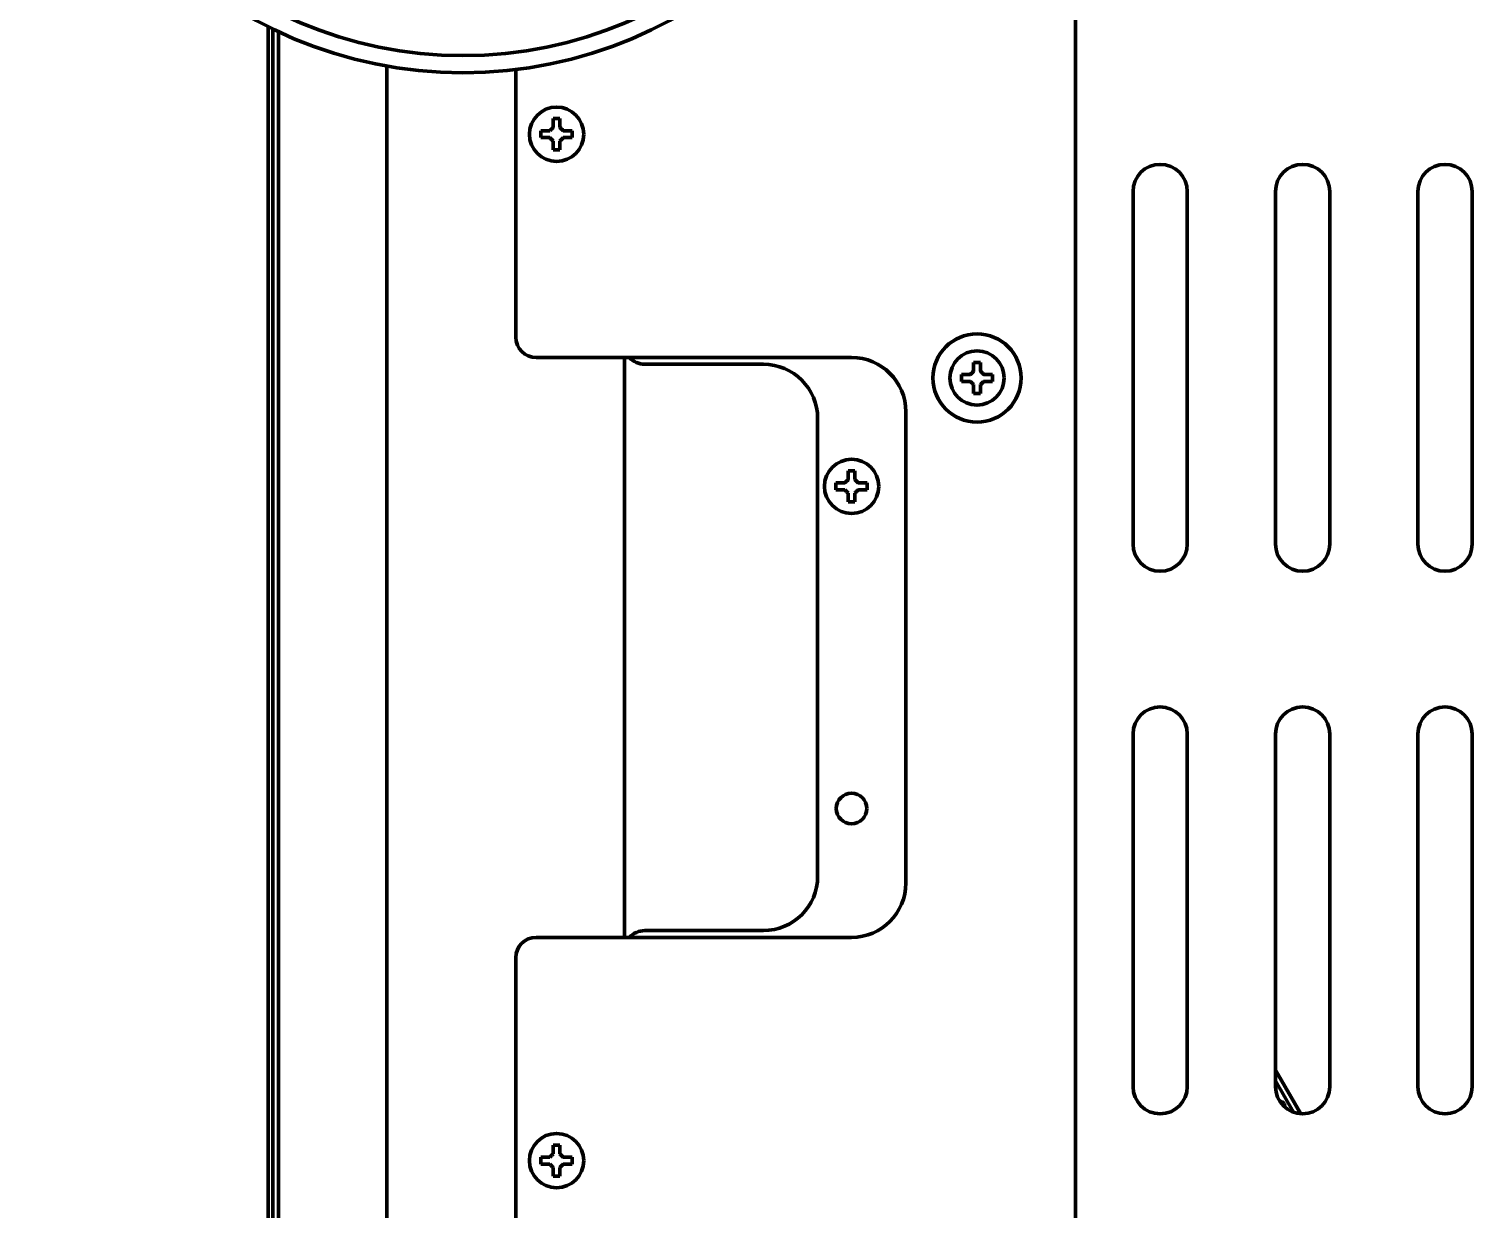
# Model space of a CAD drawing. Header units: inches. Extents: x -3022 to 7311, y 343 to 5680.
# Drawn here: x 2727.1 to 2939.9, y 5242 to 5416.1 of the extents above; entities that cross this region are included whole.
import ezdxf

# ---------------------------------------------------------------- set-up
doc = ezdxf.new("R2010")
doc.units = ezdxf.units.IN

msp = doc.modelspace()

# ---------------------------------------------------------------- linework, layer by layer
at = {"linetype": 'Continuous', "lineweight": 70}
for p, q in [((2881.42, 5510.9), (2881.42, 4887.6)), ((2762.42, 5416.39), (2762.42, 4925.13)), ((2763.1, 4926.13), (2763.1, 5416.05)), ((2763.92, 4602.1), (2763.92, 5415.66)), ((2779.92, 4615.94), (2779.92, 5410.57)), ((2798.92, 5410.07), (2798.92, 5370.62)), ((2802.62, 5400.54), (2802.62, 5401.04)), ((2807.22, 5401.04), (2807.22, 5400.54)), ((2802.62, 5400.04), (2802.62, 5400.54)), ((2807.22, 5400.54), (2807.22, 5400.04)), ((2889.92, 5340.1), (2889.92, 5392.1)), ((2897.92, 5392.1), (2897.92, 5340.1)), ((2910.92, 5340.1), (2910.92, 5392.1)), ((2918.92, 5392.1), (2918.92, 5340.1)), ((2931.92, 5340.1), (2931.92, 5392.1)), ((2939.92, 5392.1), (2939.92, 5340.1)), ((2801.92, 5367.62), (2848.42, 5367.62)), ((2814.92, 5282.12), (2814.92, 5367.61)), ((2817.92, 5366.62), (2835.42, 5366.62)), ((2864.62, 5364.6), (2864.62, 5365.1)), ((2869.22, 5365.1), (2869.22, 5364.6)), ((2864.62, 5364.1), (2864.62, 5364.6)), ((2869.22, 5364.6), (2869.22, 5364.1)), ((2843.42, 5291.12), (2843.42, 5358.62)), ((2856.42, 5359.62), (2856.42, 5290.12)), ((2846.12, 5348.62), (2846.12, 5349.12)), ((2846.12, 5348.12), (2846.12, 5348.62)), ((2850.72, 5349.12), (2850.72, 5348.62)), ((2850.72, 5348.62), (2850.72, 5348.12)), ((2889.92, 5260.1), (2889.92, 5312.1)), ((2897.92, 5312.1), (2897.92, 5260.1)), ((2910.92, 5260.1), (2910.92, 5312.1)), ((2918.92, 5312.1), (2918.92, 5260.1)), ((2931.92, 5260.1), (2931.92, 5312.1)), ((2939.92, 5312.1), (2939.92, 5260.1)), ((2848.42, 5282.12), (2801.92, 5282.12)), ((2817.92, 5283.12), (2835.42, 5283.12)), ((2798.92, 5279.12), (2798.92, 5219.28)), ((2914.64, 5256.11), (2910.92, 5262.55)), ((2914.63, 5256.11), (2910.92, 5262.55)), ((2910.92, 5260.95), (2913.58, 5256.33)), ((2911.62, 5258.02), (2911.49, 5258.04)), ((2911.92, 5257.87), (2911.62, 5258.02)), ((2911.63, 5258.02), (2911.62, 5258.02)), ((2911.92, 5257.87), (2911.63, 5258.02)), ((2912.21, 5257.57), (2911.92, 5257.87)), ((2911.92, 5257.87), (2911.92, 5257.87)), ((2912.21, 5257.57), (2911.92, 5257.87)), ((2912.21, 5257.57), (2912.21, 5257.57)), ((2912.29, 5257.27), (2912.21, 5257.57)), ((2912.28, 5257.27), (2912.21, 5257.57)), ((2912.27, 5257.1), (2912.28, 5257.12)), ((2912.29, 5257.27), (2912.28, 5257.27)), ((2912.28, 5257.12), (2912.28, 5257.27)), ((2912.29, 5257.12), (2912.28, 5257.12)), ((2912.28, 5257.09), (2912.29, 5257.12)), ((2912.29, 5257.12), (2912.29, 5257.27)), ((2802.62, 5249.2), (2802.62, 5249.7)), ((2802.62, 5248.7), (2802.62, 5249.2)), ((2807.22, 5249.7), (2807.22, 5249.2)), ((2807.22, 5249.2), (2807.22, 5248.7))]:
    msp.add_line(p, q, dxfattribs=at)
for centre, radius in [((2804.92, 5400.54), 4), ((2866.92, 5364.6), 6.5), ((2866.92, 5364.6), 4), ((2848.42, 5348.62), 4), ((2848.42, 5301.12), 2.25), ((2804.92, 5249.2), 4)]:
    msp.add_circle(centre, radius, dxfattribs=at)
for centre, radius, start, end in [((2791.12, 5473.6), 64, 180, 0), ((2791.12, 5473.6), 61.47, 180, 0), ((2893.92, 5392.1), 4, 0, 180), ((2914.92, 5392.1), 4, 0, 180), ((2935.92, 5392.1), 4, 0, 180), ((2801.92, 5370.62), 3, 180, 270), ((2817.92, 5369.62), 3, 221.8106, 270), ((2848.42, 5359.62), 8, 0, 90), ((2835.42, 5358.62), 8, 0, 90), ((2893.92, 5340.1), 4, 180, 0), ((2914.92, 5340.1), 4, 180, 0), ((2935.92, 5340.1), 4, 180, 0), ((2893.92, 5312.1), 4, 0, 180), ((2914.92, 5312.1), 4, 0, 180), ((2935.92, 5312.1), 4, 0, 180), ((2835.42, 5291.12), 8, 270, 0), ((2848.42, 5290.12), 8, 270, 0), ((2801.92, 5279.12), 3, 90, 180), ((2817.92, 5280.12), 3, 90, 138.1894), ((2893.92, 5260.1), 4, 180, 0), ((2914.92, 5260.1), 4, 180, 0), ((2935.92, 5260.1), 4, 180, 0)]:
    msp.add_arc(centre, radius, start, end, dxfattribs=at)
for points in [[(2802.62, 5401.04), (2802.82, 5401.04), (2803.03, 5401.04), (2803.36, 5401.04), (2803.47, 5401.04), (2803.69, 5401.04), (2803.8, 5401.04), (2803.92, 5401.04)], [(2805.42, 5402.84), (2805.42, 5402.64), (2805.42, 5402.43), (2805.42, 5402.1), (2805.42, 5401.99), (2805.42, 5401.77), (2805.42, 5401.65), (2805.42, 5401.54)], [(2804.42, 5398.24), (2804.42, 5398.44), (2804.42, 5398.65), (2804.42, 5398.98), (2804.42, 5399.09), (2804.42, 5399.31), (2804.42, 5399.42), (2804.42, 5399.54)], [(2807.22, 5400.04), (2807.02, 5400.04), (2806.81, 5400.04), (2806.48, 5400.04), (2806.37, 5400.04), (2806.15, 5400.04), (2806.03, 5400.04), (2805.92, 5400.04)], [(2867.42, 5366.9), (2867.42, 5366.7), (2867.42, 5366.49), (2867.42, 5366.16), (2867.42, 5366.05), (2867.42, 5365.83), (2867.42, 5365.71), (2867.42, 5365.6)], [(2864.62, 5365.1), (2864.82, 5365.1), (2865.03, 5365.1), (2865.36, 5365.1), (2865.47, 5365.1), (2865.69, 5365.1), (2865.8, 5365.1), (2865.92, 5365.1)], [(2866.42, 5362.3), (2866.42, 5362.5), (2866.42, 5362.71), (2866.42, 5363.04), (2866.42, 5363.15), (2866.42, 5363.37), (2866.42, 5363.48), (2866.42, 5363.6)], [(2869.22, 5364.1), (2869.02, 5364.1), (2868.81, 5364.1), (2868.48, 5364.1), (2868.37, 5364.1), (2868.15, 5364.1), (2868.03, 5364.1), (2867.92, 5364.1)], [(2848.92, 5350.92), (2848.92, 5350.71), (2848.92, 5350.5), (2848.92, 5350.18), (2848.92, 5350.07), (2848.92, 5349.84), (2848.92, 5349.73), (2848.92, 5349.62)], [(2846.12, 5349.12), (2846.32, 5349.12), (2846.53, 5349.12), (2846.86, 5349.12), (2846.97, 5349.12), (2847.19, 5349.12), (2847.3, 5349.12), (2847.42, 5349.12)], [(2850.72, 5348.12), (2850.52, 5348.12), (2850.31, 5348.12), (2849.98, 5348.12), (2849.87, 5348.12), (2849.65, 5348.12), (2849.53, 5348.12), (2849.42, 5348.12)], [(2847.92, 5346.32), (2847.92, 5346.52), (2847.92, 5346.73), (2847.92, 5347.05), (2847.92, 5347.16), (2847.92, 5347.39), (2847.92, 5347.5), (2847.92, 5347.62)], [(2805.42, 5251.5), (2805.42, 5251.29), (2805.42, 5251.08), (2805.42, 5250.76), (2805.42, 5250.65), (2805.42, 5250.42), (2805.42, 5250.31), (2805.42, 5250.2)], [(2802.62, 5249.7), (2802.82, 5249.7), (2803.03, 5249.7), (2803.36, 5249.7), (2803.47, 5249.7), (2803.69, 5249.7), (2803.8, 5249.7), (2803.92, 5249.7)], [(2804.42, 5246.9), (2804.42, 5247.1), (2804.42, 5247.31), (2804.42, 5247.63), (2804.42, 5247.74), (2804.42, 5247.97), (2804.42, 5248.08), (2804.42, 5248.2)], [(2807.22, 5248.7), (2807.02, 5248.7), (2806.81, 5248.7), (2806.48, 5248.7), (2806.37, 5248.7), (2806.15, 5248.7), (2806.03, 5248.7), (2805.92, 5248.7)]]:
    msp.add_open_spline(points, degree=3, knots=[0, 0, 0, 0, 0.5, 0.5, 0.75, 0.75, 1, 1, 1, 1], dxfattribs=at)
for points in [[(2803.92, 5401.04), (2803.94, 5401.06), (2803.99, 5401.11), (2804.06, 5401.18), (2804.13, 5401.25), (2804.2, 5401.32), (2804.27, 5401.39), (2804.35, 5401.47), (2804.39, 5401.51), (2804.42, 5401.54)], [(2804.42, 5401.54), (2804.42, 5401.59), (2804.42, 5401.7), (2804.42, 5401.86), (2804.42, 5402.02), (2804.42, 5402.18), (2804.42, 5402.33), (2804.42, 5402.48), (2804.42, 5402.65), (2804.42, 5402.77), (2804.42, 5402.84)], [(2804.42, 5402.84), (2804.58, 5402.84), (2804.92, 5402.84), (2805.25, 5402.84), (2805.42, 5402.84)], [(2805.42, 5401.54), (2805.44, 5401.51), (2805.5, 5401.46), (2805.57, 5401.39), (2805.64, 5401.32), (2805.71, 5401.25), (2805.78, 5401.18), (2805.85, 5401.11), (2805.89, 5401.06), (2805.92, 5401.04)], [(2805.92, 5401.04), (2805.97, 5401.04), (2806.08, 5401.04), (2806.24, 5401.04), (2806.4, 5401.04), (2806.56, 5401.04), (2806.71, 5401.04), (2806.86, 5401.04), (2807.03, 5401.04), (2807.15, 5401.04), (2807.22, 5401.04)], [(2803.92, 5400.04), (2803.86, 5400.04), (2803.76, 5400.04), (2803.59, 5400.04), (2803.44, 5400.04), (2803.28, 5400.04), (2803.13, 5400.04), (2802.97, 5400.04), (2802.81, 5400.04), (2802.68, 5400.04), (2802.62, 5400.04)], [(2804.42, 5399.54), (2804.39, 5399.56), (2804.34, 5399.62), (2804.27, 5399.69), (2804.2, 5399.76), (2804.13, 5399.83), (2804.06, 5399.9), (2803.99, 5399.97), (2803.94, 5400.02), (2803.92, 5400.04)], [(2805.92, 5400.04), (2805.89, 5400.01), (2805.85, 5399.97), (2805.78, 5399.9), (2805.7, 5399.82), (2805.63, 5399.75), (2805.56, 5399.68), (2805.49, 5399.61), (2805.44, 5399.56), (2805.42, 5399.54)], [(2805.42, 5399.54), (2805.42, 5399.48), (2805.42, 5399.38), (2805.42, 5399.21), (2805.42, 5399.06), (2805.42, 5398.9), (2805.42, 5398.75), (2805.42, 5398.59), (2805.42, 5398.43), (2805.42, 5398.3), (2805.42, 5398.24)], [(2805.42, 5398.24), (2805.25, 5398.24), (2804.92, 5398.24), (2804.58, 5398.24), (2804.42, 5398.24)], [(2866.42, 5365.6), (2866.42, 5365.65), (2866.42, 5365.76), (2866.42, 5365.92), (2866.42, 5366.08), (2866.42, 5366.24), (2866.42, 5366.39), (2866.42, 5366.54), (2866.42, 5366.71), (2866.42, 5366.83), (2866.42, 5366.9)], [(2866.42, 5366.9), (2866.58, 5366.9), (2866.92, 5366.9), (2867.25, 5366.9), (2867.42, 5366.9)], [(2865.92, 5365.1), (2865.94, 5365.12), (2865.99, 5365.17), (2866.06, 5365.24), (2866.13, 5365.31), (2866.2, 5365.38), (2866.27, 5365.45), (2866.35, 5365.53), (2866.39, 5365.57), (2866.42, 5365.6)], [(2867.42, 5365.6), (2867.44, 5365.57), (2867.5, 5365.52), (2867.57, 5365.45), (2867.64, 5365.38), (2867.71, 5365.31), (2867.78, 5365.24), (2867.85, 5365.17), (2867.89, 5365.12), (2867.92, 5365.1)], [(2867.92, 5365.1), (2867.97, 5365.1), (2868.08, 5365.1), (2868.24, 5365.1), (2868.4, 5365.1), (2868.56, 5365.1), (2868.71, 5365.1), (2868.86, 5365.1), (2869.03, 5365.1), (2869.15, 5365.1), (2869.22, 5365.1)], [(2865.92, 5364.1), (2865.86, 5364.1), (2865.76, 5364.1), (2865.59, 5364.1), (2865.44, 5364.1), (2865.28, 5364.1), (2865.13, 5364.1), (2864.97, 5364.1), (2864.81, 5364.1), (2864.68, 5364.1), (2864.62, 5364.1)], [(2866.42, 5363.6), (2866.39, 5363.62), (2866.34, 5363.68), (2866.27, 5363.75), (2866.2, 5363.82), (2866.13, 5363.89), (2866.06, 5363.96), (2865.99, 5364.03), (2865.94, 5364.08), (2865.92, 5364.1)], [(2867.92, 5364.1), (2867.89, 5364.07), (2867.85, 5364.03), (2867.78, 5363.96), (2867.7, 5363.88), (2867.63, 5363.81), (2867.56, 5363.74), (2867.49, 5363.67), (2867.44, 5363.62), (2867.42, 5363.6)], [(2867.42, 5363.6), (2867.42, 5363.54), (2867.42, 5363.44), (2867.42, 5363.27), (2867.42, 5363.12), (2867.42, 5362.96), (2867.42, 5362.81), (2867.42, 5362.65), (2867.42, 5362.49), (2867.42, 5362.36), (2867.42, 5362.3)], [(2867.42, 5362.3), (2867.25, 5362.3), (2866.92, 5362.3), (2866.58, 5362.3), (2866.42, 5362.3)], [(2847.92, 5349.62), (2847.92, 5349.67), (2847.92, 5349.78), (2847.92, 5349.94), (2847.92, 5350.1), (2847.92, 5350.25), (2847.92, 5350.41), (2847.92, 5350.56), (2847.92, 5350.73), (2847.92, 5350.85), (2847.92, 5350.92)], [(2847.92, 5350.92), (2848.08, 5350.92), (2848.42, 5350.92), (2848.75, 5350.92), (2848.92, 5350.92)], [(2847.42, 5348.12), (2847.36, 5348.12), (2847.26, 5348.12), (2847.09, 5348.12), (2846.94, 5348.12), (2846.78, 5348.12), (2846.63, 5348.12), (2846.47, 5348.12), (2846.31, 5348.12), (2846.18, 5348.12), (2846.12, 5348.12)], [(2847.42, 5349.12), (2847.44, 5349.14), (2847.49, 5349.19), (2847.56, 5349.26), (2847.63, 5349.33), (2847.7, 5349.4), (2847.77, 5349.47), (2847.85, 5349.54), (2847.89, 5349.59), (2847.92, 5349.62)], [(2847.92, 5347.62), (2847.89, 5347.64), (2847.84, 5347.69), (2847.77, 5347.77), (2847.7, 5347.84), (2847.63, 5347.91), (2847.56, 5347.98), (2847.49, 5348.05), (2847.44, 5348.09), (2847.42, 5348.12)], [(2848.92, 5349.62), (2848.94, 5349.59), (2849, 5349.54), (2849.07, 5349.46), (2849.14, 5349.39), (2849.21, 5349.32), (2849.28, 5349.25), (2849.35, 5349.18), (2849.39, 5349.14), (2849.42, 5349.12)], [(2849.42, 5348.12), (2849.39, 5348.09), (2849.35, 5348.04), (2849.28, 5347.97), (2849.2, 5347.9), (2849.13, 5347.83), (2849.06, 5347.76), (2848.99, 5347.69), (2848.94, 5347.64), (2848.92, 5347.62)], [(2849.42, 5349.12), (2849.47, 5349.12), (2849.58, 5349.12), (2849.74, 5349.12), (2849.9, 5349.12), (2850.06, 5349.12), (2850.21, 5349.12), (2850.36, 5349.12), (2850.53, 5349.12), (2850.65, 5349.12), (2850.72, 5349.12)], [(2848.92, 5346.32), (2848.75, 5346.32), (2848.42, 5346.32), (2848.08, 5346.32), (2847.92, 5346.32)], [(2848.92, 5347.62), (2848.92, 5347.56), (2848.92, 5347.45), (2848.92, 5347.29), (2848.92, 5347.13), (2848.92, 5346.98), (2848.92, 5346.83), (2848.92, 5346.67), (2848.92, 5346.5), (2848.92, 5346.38), (2848.92, 5346.32)], [(2803.92, 5249.7), (2803.94, 5249.72), (2803.99, 5249.77), (2804.06, 5249.84), (2804.13, 5249.91), (2804.2, 5249.98), (2804.27, 5250.05), (2804.35, 5250.12), (2804.39, 5250.17), (2804.42, 5250.2)], [(2804.42, 5250.2), (2804.42, 5250.25), (2804.42, 5250.36), (2804.42, 5250.52), (2804.42, 5250.68), (2804.42, 5250.83), (2804.42, 5250.99), (2804.42, 5251.14), (2804.42, 5251.31), (2804.42, 5251.43), (2804.42, 5251.5)], [(2804.42, 5251.5), (2804.58, 5251.5), (2804.92, 5251.5), (2805.25, 5251.5), (2805.42, 5251.5)], [(2805.42, 5250.2), (2805.44, 5250.17), (2805.5, 5250.12), (2805.57, 5250.04), (2805.64, 5249.97), (2805.71, 5249.9), (2805.78, 5249.83), (2805.85, 5249.76), (2805.89, 5249.72), (2805.92, 5249.7)], [(2803.92, 5248.7), (2803.86, 5248.7), (2803.76, 5248.7), (2803.59, 5248.7), (2803.44, 5248.7), (2803.28, 5248.7), (2803.13, 5248.7), (2802.97, 5248.7), (2802.81, 5248.7), (2802.68, 5248.7), (2802.62, 5248.7)], [(2804.42, 5248.2), (2804.39, 5248.22), (2804.34, 5248.27), (2804.27, 5248.35), (2804.2, 5248.42), (2804.13, 5248.49), (2804.06, 5248.56), (2803.99, 5248.63), (2803.94, 5248.67), (2803.92, 5248.7)], [(2805.92, 5248.7), (2805.89, 5248.67), (2805.85, 5248.62), (2805.78, 5248.55), (2805.7, 5248.48), (2805.63, 5248.41), (2805.56, 5248.34), (2805.49, 5248.27), (2805.44, 5248.22), (2805.42, 5248.2)], [(2805.42, 5248.2), (2805.42, 5248.14), (2805.42, 5248.03), (2805.42, 5247.87), (2805.42, 5247.71), (2805.42, 5247.56), (2805.42, 5247.41), (2805.42, 5247.25), (2805.42, 5247.08), (2805.42, 5246.96), (2805.42, 5246.9)], [(2805.92, 5249.7), (2805.97, 5249.7), (2806.08, 5249.7), (2806.24, 5249.7), (2806.4, 5249.7), (2806.56, 5249.7), (2806.71, 5249.7), (2806.86, 5249.7), (2807.03, 5249.7), (2807.15, 5249.7), (2807.22, 5249.7)], [(2805.42, 5246.9), (2805.25, 5246.9), (2804.92, 5246.9), (2804.58, 5246.9), (2804.42, 5246.9)]]:
    msp.add_open_spline(points, degree=3, dxfattribs=at)

doc.saveas('drawing.dxf')
